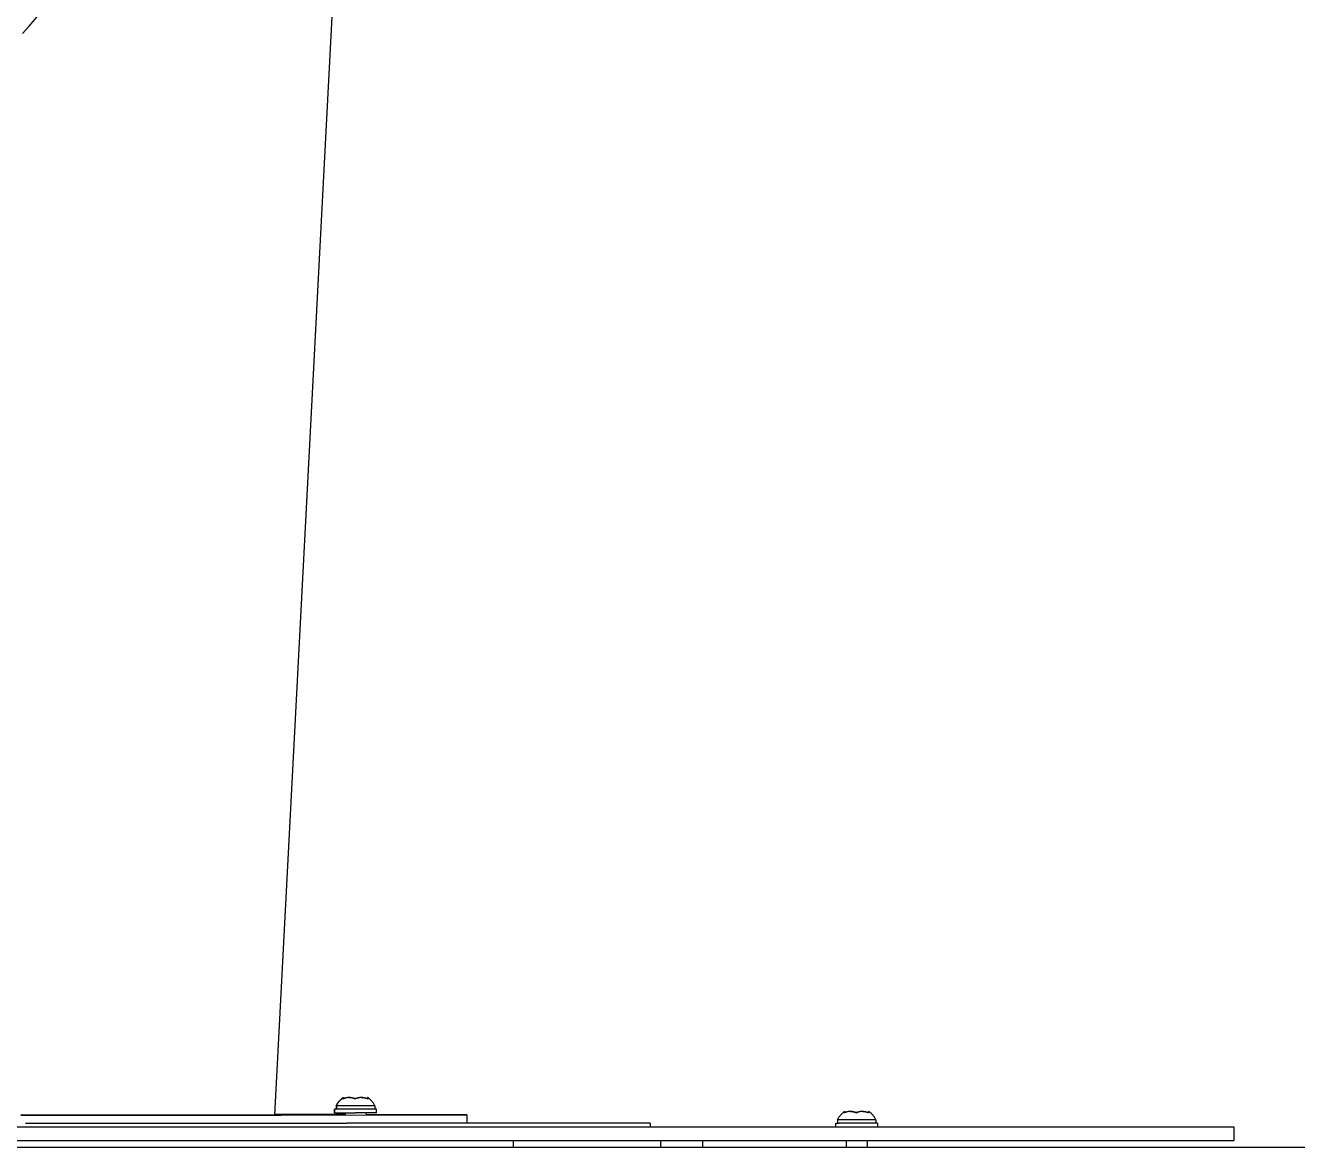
# Model space of a CAD drawing. Header units: millimetres. Extents: x 492 to 7139, y 278 to 5201.
# Drawn here: x 3852.3 to 4217.4, y 2788.6 to 3111 of the extents above; entities that cross this region are included whole.
import ezdxf

# ---------------------------------------------------------------- set-up
doc = ezdxf.new("R2010")
doc.units = ezdxf.units.MM
doc.layers.add('ZANO_R', color=7, linetype='Continuous', lineweight=0)
doc.layers.add('ZANO_W', color=1, linetype='Continuous', lineweight=0)
doc.styles.get("Standard").update_dxf_attribs({"font": 'arial.ttf'})
doc.dimstyles.new('pl i ang', dxfattribs={"dimtxt": 50, "dimasz": 50, "dimexe": 1.25, "dimexo": 0.625, "dimgap": 10, "dimtad": 1, "dimtoh": 1, "dimtxsty": 'Standard', "dimcen": 2.5, "dimclrd": 1, "dimclre": 1, "dimclrt": 1, "dimadec": 0, "dimazin": 0, "dimtfac": 1, "dimtmove": 0, "dimatfit": 3, "dimfxl": 1, "dimarcsym": 1})

# ---------------------------------------------------------------- blocks, each defined once
blk = doc.blocks.new('*D401')
at = {"layer": 'ZANO_W', "color": 1, "lineweight": -2}
blk.add_arc((3923.3, 2788.65), 669.35, 3.42447, 83.57553, dxfattribs=at)
at = {"layer": 'ZANO_W', "color": 1}
for points in [[(3998.75, 3460.44), (3997.65, 3447.15), (3958.33, 3457.08)], [(4584.8, 2828.43), (4598.12, 2828.83), (4592.65, 2788.65)]]:
    blk.add_solid(points, dxfattribs=at)
at = {"layer": 'ZANO_W', "color": 1, "insert": (4431.09, 3270.52), "char_height": 40, "attachment_point": 5, "rotation": 313.5}
blk.add_mtext('87%%d', dxfattribs=at)

msp = doc.modelspace()

# ---------------------------------------------------------------- linework, layer by layer
at = {"layer": 'ZANO_R'}
for p, q in [((4033.78, 4896.64), (3923.8, 2798.05)), ((3853.32, 3110.74), (3863.52, 3122.73)), ((3851.45, 3108.64), (3853.32, 3110.74)), ((3941.54, 2800.65), (3941.64, 2800.84)), ((3941.62, 2800.65), (3941.54, 2800.65)), ((3941.54, 2800.65), (3941.54, 2799.65)), ((3941.62, 2800.65), (3941.71, 2800.84)), ((3947.12, 2800.65), (3941.62, 2800.65)), ((3941.62, 2800.65), (3941.62, 2799.65)), ((3941.64, 2800.84), (3941.74, 2801.02)), ((3941.71, 2800.84), (3941.81, 2801.02)), ((3941.74, 2801.02), (3941.84, 2801.2)), ((3941.81, 2801.02), (3941.91, 2801.2)), ((3941.84, 2801.2), (3941.95, 2801.38)), ((3941.91, 2801.2), (3942.02, 2801.38)), ((3941.95, 2801.38), (3942.07, 2801.55)), ((3942.02, 2801.38), (3942.14, 2801.55)), ((3942.07, 2801.55), (3942.19, 2801.72)), ((3942.14, 2801.55), (3942.26, 2801.72)), ((3942.19, 2801.72), (3942.32, 2801.88)), ((3942.26, 2801.72), (3942.39, 2801.88)), ((3942.32, 2801.88), (3942.46, 2802.04)), ((3942.39, 2801.88), (3942.53, 2802.04)), ((3942.46, 2802.04), (3942.6, 2802.2)), ((3942.53, 2802.04), (3942.67, 2802.19)), ((3942.6, 2802.2), (3942.74, 2802.35)), ((3942.67, 2802.19), (3942.81, 2802.34)), ((3942.74, 2802.35), (3942.89, 2802.49)), ((3942.81, 2802.34), (3942.96, 2802.49)), ((3942.89, 2802.49), (3943.04, 2802.63)), ((3942.96, 2802.49), (3943.12, 2802.63)), ((3943.04, 2802.63), (3943.2, 2802.77)), ((3943.12, 2802.63), (3943.28, 2802.76)), ((3943.2, 2802.77), (3943.37, 2802.89)), ((3943.28, 2802.76), (3943.44, 2802.89)), ((3943.37, 2802.89), (3943.54, 2803.02)), ((3943.44, 2802.89), (3943.61, 2803.01)), ((3943.49, 2802.99), (3943.49, 2803)), ((3943.49, 2803), (3943.49, 2803)), ((3943.49, 2803), (3943.49, 2803)), ((3943.49, 2803), (3943.49, 2803)), ((3943.49, 2803), (3943.49, 2803)), ((3943.49, 2802.98), (3943.49, 2802.99)), ((3943.49, 2802.99), (3943.49, 2802.99)), ((3943.49, 2802.99), (3943.49, 2802.99)), ((3943.49, 2802.99), (3943.49, 2802.99)), ((3943.49, 2802.99), (3943.49, 2802.99)), ((3943.49, 2802.99), (3943.49, 2802.99)), ((3943.49, 2802.99), (3943.49, 2802.99)), ((3943.49, 2802.97), (3943.49, 2802.98)), ((3943.49, 2802.98), (3943.49, 2802.98)), ((3943.49, 2802.98), (3943.49, 2802.98)), ((3943.49, 2802.98), (3943.49, 2802.98)), ((3943.49, 2802.98), (3943.49, 2802.98)), ((3943.49, 2802.98), (3943.49, 2802.98)), ((3943.49, 2802.98), (3943.49, 2802.98)), ((3943.49, 2802.96), (3943.49, 2802.97)), ((3943.49, 2802.97), (3943.49, 2802.97)), ((3943.49, 2802.97), (3943.49, 2802.97)), ((3943.49, 2802.97), (3943.49, 2802.97)), ((3943.49, 2802.97), (3943.49, 2802.97)), ((3943.49, 2802.97), (3943.49, 2802.97)), ((3943.49, 2802.97), (3943.49, 2802.97)), ((3943.5, 2802.96), (3943.49, 2802.96)), ((3943.49, 2802.96), (3943.49, 2802.96)), ((3943.49, 2802.96), (3943.49, 2802.96)), ((3943.49, 2802.96), (3943.49, 2802.96)), ((3943.5, 2803), (3943.5, 2803.01)), ((3943.5, 2803.01), (3943.5, 2803.01)), ((3943.5, 2803.01), (3943.5, 2803.01)), ((3943.5, 2803.01), (3943.5, 2803.01)), ((3943.5, 2803.01), (3943.5, 2803.01)), ((3943.5, 2803.01), (3943.5, 2803.01)), ((3943.5, 2803.01), (3943.5, 2803.01)), ((3943.5, 2803.01), (3943.51, 2803.01)), ((3943.49, 2803), (3943.5, 2803)), ((3943.5, 2803), (3943.5, 2803)), ((3943.5, 2803), (3943.5, 2803)), ((3943.5, 2802.95), (3943.5, 2802.96)), ((3943.5, 2802.96), (3943.5, 2802.96)), ((3943.5, 2802.96), (3943.5, 2802.96)), ((3943.5, 2802.96), (3943.5, 2802.96)), ((3943.51, 2802.95), (3943.5, 2802.95)), ((3943.5, 2802.95), (3943.5, 2802.95)), ((3943.5, 2802.95), (3943.5, 2802.95)), ((3943.5, 2802.95), (3943.5, 2802.95)), ((3943.5, 2802.95), (3943.5, 2802.95)), ((3943.5, 2802.95), (3943.5, 2802.95)), ((3943.51, 2803.01), (3943.51, 2803.02)), ((3943.51, 2803.02), (3943.51, 2803.02)), ((3943.51, 2803.02), (3943.51, 2803.02)), ((3943.51, 2803.02), (3943.51, 2803.02)), ((3943.51, 2803.02), (3943.51, 2803.02)), ((3943.51, 2803.02), (3943.51, 2803.02)), ((3943.51, 2803.02), (3943.52, 2803.02)), ((3943.51, 2803.01), (3943.51, 2803.01)), ((3943.51, 2803.01), (3943.51, 2803.01)), ((3943.51, 2802.94), (3943.51, 2802.95)), ((3943.51, 2802.95), (3943.51, 2802.95)), ((3943.51, 2802.95), (3943.51, 2802.95)), ((3943.51, 2802.95), (3943.51, 2802.95)), ((3943.51, 2802.95), (3943.51, 2802.95)), ((3943.51, 2802.94), (3943.51, 2802.94)), ((3943.52, 2803.02), (3943.52, 2803.02)), ((3943.52, 2803.02), (3943.52, 2803.02)), ((3943.52, 2803.02), (3943.52, 2803.02)), ((3943.52, 2803.02), (3943.52, 2803.02)), ((3943.52, 2803.02), (3943.52, 2803.02)), ((3943.52, 2803.02), (3943.52, 2803.02)), ((3943.52, 2803.02), (3943.53, 2803.02)), ((3943.53, 2803.02), (3943.53, 2803.02)), ((3943.53, 2803.02), (3943.53, 2803.02)), ((3943.53, 2803.02), (3943.53, 2803.02)), ((3943.53, 2803.02), (3943.53, 2803.02)), ((3943.53, 2803.02), (3943.53, 2803.02)), ((3943.53, 2803.02), (3943.53, 2803.02)), ((3943.53, 2803.02), (3943.54, 2803.02)), ((3943.54, 2803.02), (3943.54, 2803.02)), ((3943.54, 2803.02), (3943.54, 2803.02)), ((3943.54, 2803.02), (3943.54, 2803.02)), ((3943.54, 2803.02), (3943.54, 2803.02)), ((3943.54, 2803.02), (3943.54, 2803.02)), ((3943.54, 2803.02), (3943.54, 2803.02)), ((3943.54, 2803.02), (3943.55, 2803.02)), ((3943.54, 2802.59), (3943.56, 2802.77)), ((3943.65, 2802.65), (3943.54, 2802.59)), ((3943.55, 2803.02), (3943.55, 2803.02)), ((3943.55, 2803.02), (3943.55, 2803.02)), ((3943.55, 2803.02), (3943.55, 2803.02)), ((3943.55, 2803.02), (3943.55, 2803.02)), ((3943.55, 2803.02), (3943.55, 2803.02)), ((3943.55, 2803.02), (3943.55, 2803.02)), ((3943.55, 2803.02), (3943.55, 2803.01)), ((3943.55, 2803.01), (3943.56, 2803.01)), ((3943.56, 2803.01), (3943.56, 2803.01)), ((3943.56, 2803.01), (3943.56, 2803.01)), ((3943.56, 2803.01), (3943.56, 2803.01)), ((3943.56, 2803.01), (3943.56, 2803.01)), ((3943.56, 2803.01), (3943.56, 2803.01)), ((3943.56, 2803.01), (3943.56, 2803.01)), ((3943.56, 2803.01), (3943.56, 2803.01)), ((3943.56, 2803.01), (3943.56, 2803.01)), ((3943.56, 2803.01), (3943.56, 2803)), ((3943.56, 2803), (3943.57, 2803)), ((3943.56, 2802.77), (3943.57, 2802.84)), ((3943.57, 2803), (3943.57, 2803)), ((3943.57, 2803), (3943.57, 2803)), ((3943.57, 2803), (3943.57, 2803)), ((3943.57, 2803), (3943.57, 2803)), ((3943.57, 2803), (3943.57, 2803)), ((3943.57, 2803), (3943.57, 2803)), ((3943.57, 2803), (3943.57, 2802.99)), ((3943.57, 2802.99), (3943.57, 2802.99)), ((3943.57, 2802.99), (3943.57, 2802.99)), ((3943.57, 2802.99), (3943.57, 2802.99)), ((3943.57, 2802.99), (3943.57, 2802.99)), ((3943.57, 2802.99), (3943.57, 2802.99)), ((3943.57, 2802.9), (3943.58, 2802.92)), ((3943.57, 2802.84), (3943.57, 2802.9)), ((3943.58, 2802.95), (3943.59, 2802.96)), ((3943.58, 2802.92), (3943.58, 2802.95)), ((3943.59, 2802.98), (3943.6, 2802.99)), ((3943.59, 2802.97), (3943.59, 2802.98)), ((3943.59, 2802.96), (3943.59, 2802.97)), ((3943.59, 2802.97), (3943.59, 2802.97)), ((3943.6, 2803), (3943.6, 2803.01)), ((3943.6, 2803.01), (3943.61, 2803.01)), ((3943.6, 2802.99), (3943.6, 2803)), ((3943.6, 2803), (3943.6, 2803)), ((3943.6, 2803), (3943.6, 2803)), ((3943.6, 2803), (3943.6, 2803)), ((3943.6, 2803), (3943.6, 2803)), ((3943.6, 2802.99), (3943.6, 2802.99)), ((3943.61, 2803.01), (3943.61, 2803.02)), ((3943.61, 2803.02), (3943.61, 2803.02)), ((3943.61, 2803.02), (3943.61, 2803.02)), ((3943.61, 2803.02), (3943.61, 2803.02)), ((3943.61, 2803.02), (3943.61, 2803.02)), ((3943.61, 2803.02), (3943.61, 2803.02)), ((3943.61, 2803.02), (3943.62, 2803.02)), ((3943.61, 2803.01), (3943.61, 2803.01)), ((3943.61, 2803.01), (3943.61, 2803.01)), ((3943.61, 2803.01), (3943.61, 2803.01)), ((3943.61, 2803.01), (3943.61, 2803.01)), ((3943.61, 2803.01), (3943.61, 2803.01)), ((3943.61, 2803.01), (3943.61, 2803.01)), ((3943.61, 2803.01), (3943.61, 2803.01)), ((3943.61, 2803.01), (3943.61, 2803.01)), ((3943.61, 2803.01), (3943.61, 2803.01)), ((3943.62, 2803.02), (3943.62, 2803.02)), ((3943.62, 2803.02), (3943.62, 2803.02)), ((3943.62, 2803.02), (3943.62, 2803.02)), ((3943.62, 2803.02), (3943.62, 2803.02)), ((3943.62, 2803.02), (3943.62, 2803.02)), ((3943.62, 2803.02), (3943.62, 2803.02)), ((3943.62, 2803.02), (3943.62, 2803.02)), ((3943.62, 2803.02), (3943.62, 2803.02)), ((3943.62, 2803.02), (3943.62, 2803.02)), ((3943.62, 2803.02), (3943.62, 2803.02)), ((3943.62, 2803.02), (3943.62, 2803.02)), ((3943.62, 2803.02), (3943.62, 2803.02)), ((3943.62, 2803.02), (3943.62, 2803.02)), ((3943.62, 2803.02), (3943.62, 2803.02)), ((3943.62, 2803.02), (3943.62, 2803.02)), ((3943.62, 2803.02), (3943.63, 2803.02)), ((3943.63, 2803.02), (3943.63, 2803.02)), ((3943.63, 2803.02), (3943.63, 2803.01)), ((3943.63, 2803.01), (3943.63, 2803.01)), ((3943.63, 2803.01), (3943.63, 2803.01)), ((3943.63, 2803.01), (3943.63, 2803.01)), ((3943.63, 2803.01), (3943.63, 2803.01)), ((3943.63, 2803.01), (3943.63, 2803.01)), ((3943.63, 2803.01), (3943.63, 2803.01)), ((3943.63, 2803.01), (3943.63, 2803.01)), ((3943.63, 2803.01), (3943.63, 2803.01)), ((3943.63, 2803.01), (3943.63, 2803.01)), ((3943.63, 2803.01), (3943.63, 2803.01)), ((3943.63, 2803.01), (3943.63, 2803.01)), ((3943.63, 2803.01), (3943.63, 2803)), ((3943.63, 2803), (3943.64, 2803)), ((3943.64, 2803), (3943.64, 2803)), ((3943.64, 2803), (3943.64, 2802.99)), ((3943.64, 2802.99), (3943.64, 2802.99)), ((3943.64, 2802.99), (3943.64, 2802.99)), ((3943.64, 2802.99), (3943.64, 2802.98)), ((3943.64, 2802.98), (3943.64, 2802.98)), ((3943.64, 2802.98), (3943.65, 2802.97)), ((3943.65, 2802.97), (3943.65, 2802.96)), ((3943.65, 2802.96), (3943.65, 2802.94)), ((3943.65, 2802.94), (3943.66, 2802.91)), ((3943.76, 2802.7), (3943.65, 2802.65)), ((3943.66, 2802.91), (3943.66, 2802.89)), ((3943.66, 2802.89), (3943.67, 2802.83)), ((3943.67, 2802.83), (3943.68, 2802.75)), ((3943.68, 2802.75), (3943.69, 2802.67)), ((3943.81, 2802.75), (3943.69, 2802.7)), ((3943.87, 2802.75), (3943.76, 2802.7)), ((3943.92, 2802.8), (3943.81, 2802.75)), ((3943.98, 2802.79), (3943.87, 2802.75)), ((3944.04, 2802.84), (3943.92, 2802.8)), ((3944.1, 2802.83), (3943.98, 2802.79)), ((3944.16, 2802.88), (3944.04, 2802.84)), ((3944.22, 2802.87), (3944.1, 2802.83)), ((3944.28, 2802.91), (3944.16, 2802.88)), ((3944.34, 2802.9), (3944.22, 2802.87)), ((3944.41, 2802.94), (3944.28, 2802.91)), ((3944.45, 2802.93), (3944.34, 2802.9)), ((3944.53, 2802.96), (3944.41, 2802.94)), ((3944.57, 2802.96), (3944.45, 2802.93)), ((3944.66, 2802.98), (3944.53, 2802.96)), ((3944.7, 2802.98), (3944.57, 2802.96)), ((3944.78, 2803), (3944.66, 2802.98)), ((3944.82, 2802.99), (3944.7, 2802.98)), ((3944.91, 2803.01), (3944.78, 2803)), ((3944.94, 2803.01), (3944.82, 2802.99)), ((3945.03, 2803.02), (3944.91, 2803.01)), ((3945.06, 2803.01), (3944.94, 2803.01)), ((3945.16, 2803.02), (3945.03, 2803.02)), ((3945.18, 2803.02), (3945.06, 2803.01)), ((3945.29, 2803.02), (3945.16, 2803.02)), ((3945.31, 2803.02), (3945.18, 2803.02)), ((3945.29, 2803.02), (3945.4, 2803.02)), ((3945.43, 2803.01), (3945.31, 2803.02)), ((3945.36, 2803.02), (3945.49, 2803.02)), ((3945.4, 2803.02), (3945.51, 2803.02)), ((3945.55, 2803.01), (3945.43, 2803.01)), ((3945.49, 2803.02), (3945.62, 2803.02)), ((3945.51, 2803.02), (3945.62, 2803.02)), ((3945.67, 2802.99), (3945.55, 2803.01)), ((3945.62, 2803.02), (3945.75, 2803.01)), ((3945.8, 2802.98), (3945.67, 2802.99)), ((3945.75, 2803.01), (3945.88, 2803)), ((3945.92, 2802.96), (3945.8, 2802.98)), ((3945.88, 2803), (3946.01, 2802.98)), ((3946.04, 2802.93), (3945.92, 2802.96)), ((3946.01, 2802.98), (3946.13, 2802.97)), ((3946.16, 2802.9), (3946.04, 2802.93)), ((3946.13, 2802.97), (3946.26, 2802.94)), ((3946.27, 2802.87), (3946.16, 2802.9)), ((3946.26, 2802.94), (3946.39, 2802.91)), ((3946.39, 2802.83), (3946.27, 2802.87)), ((3946.39, 2802.91), (3946.51, 2802.88)), ((3946.51, 2802.79), (3946.39, 2802.83)), ((3946.51, 2802.88), (3946.63, 2802.85)), ((3946.62, 2802.75), (3946.51, 2802.79)), ((3946.73, 2802.7), (3946.62, 2802.75)), ((3946.63, 2802.85), (3946.76, 2802.81)), ((3946.84, 2802.65), (3946.73, 2802.7)), ((3946.76, 2802.81), (3946.88, 2802.77)), ((3946.95, 2802.59), (3946.84, 2802.65)), ((3946.88, 2802.77), (3947, 2802.72)), ((3947.03, 2802.63), (3946.95, 2802.59)), ((3947, 2802.72), (3947.12, 2802.67)), ((3947.12, 2802.67), (3947.03, 2802.63)), ((3947.2, 2802.74), (3947.08, 2802.69)), ((3947.24, 2802.72), (3947.12, 2802.67)), ((3952.62, 2800.65), (3947.12, 2800.65)), ((3947.32, 2802.78), (3947.2, 2802.74)), ((3947.37, 2802.77), (3947.24, 2802.72)), ((3947.45, 2802.83), (3947.32, 2802.78)), ((3947.5, 2802.82), (3947.37, 2802.77)), ((3947.58, 2802.87), (3947.45, 2802.83)), ((3947.63, 2802.86), (3947.5, 2802.82)), ((3947.7, 2802.9), (3947.58, 2802.87)), ((3947.76, 2802.89), (3947.63, 2802.86)), ((3947.83, 2802.93), (3947.7, 2802.9)), ((3947.89, 2802.92), (3947.76, 2802.89)), ((3947.96, 2802.96), (3947.83, 2802.93)), ((3948.02, 2802.95), (3947.89, 2802.92)), ((3948.1, 2802.98), (3947.96, 2802.96)), ((3948.16, 2802.97), (3948.02, 2802.95)), ((3948.23, 2803), (3948.1, 2802.98)), ((3948.29, 2802.99), (3948.16, 2802.97)), ((3948.36, 2803.01), (3948.23, 2803)), ((3948.43, 2803.01), (3948.29, 2802.99)), ((3948.49, 2803.02), (3948.36, 2803.01)), ((3948.56, 2803.01), (3948.43, 2803.01)), ((3948.63, 2803.02), (3948.49, 2803.02)), ((3948.7, 2803.02), (3948.56, 2803.01)), ((3948.76, 2803.02), (3948.63, 2803.02)), ((3948.83, 2803.02), (3948.7, 2803.02)), ((3948.8, 2803.02), (3948.9, 2803.02)), ((3948.97, 2803.01), (3948.83, 2803.02)), ((3948.87, 2803.02), (3949, 2803.02)), ((3948.9, 2803.02), (3948.99, 2803.02)), ((3949.1, 2803), (3948.97, 2803.01)), ((3949, 2803.02), (3949.12, 2803.02)), ((3949.24, 2802.99), (3949.1, 2803)), ((3949.12, 2803.02), (3949.24, 2803.01)), ((3949.24, 2803.01), (3949.36, 2803)), ((3949.37, 2802.97), (3949.24, 2802.99)), ((3949.36, 2803), (3949.49, 2802.98)), ((3949.51, 2802.94), (3949.37, 2802.97)), ((3949.49, 2802.98), (3949.61, 2802.96)), ((3949.64, 2802.92), (3949.51, 2802.94)), ((3949.61, 2802.96), (3949.73, 2802.94)), ((3949.77, 2802.88), (3949.64, 2802.92)), ((3949.73, 2802.94), (3949.85, 2802.91)), ((3949.9, 2802.84), (3949.77, 2802.88)), ((3949.85, 2802.91), (3949.97, 2802.88)), ((3950.03, 2802.8), (3949.9, 2802.84)), ((3949.97, 2802.88), (3950.08, 2802.85)), ((3950.16, 2802.76), (3950.03, 2802.8)), ((3950.08, 2802.85), (3950.2, 2802.81)), ((3950.29, 2802.71), (3950.16, 2802.76)), ((3950.2, 2802.81), (3950.31, 2802.77)), ((3950.41, 2802.65), (3950.29, 2802.71)), ((3950.31, 2802.77), (3950.43, 2802.72)), ((3950.53, 2802.59), (3950.41, 2802.65)), ((3950.43, 2802.72), (3950.54, 2802.67)), ((3950.48, 2802.86), (3950.47, 2802.84)), ((3950.47, 2802.84), (3950.47, 2802.83)), ((3950.47, 2802.83), (3950.47, 2802.81)), ((3950.47, 2802.81), (3950.47, 2802.8)), ((3950.47, 2802.8), (3950.47, 2802.78)), ((3950.47, 2802.78), (3950.47, 2802.76)), ((3950.47, 2802.76), (3950.47, 2802.75)), ((3950.47, 2802.75), (3950.47, 2802.73)), ((3950.47, 2802.73), (3950.47, 2802.71)), ((3950.47, 2802.71), (3950.47, 2802.7)), ((3950.49, 2802.89), (3950.48, 2802.87)), ((3950.48, 2802.87), (3950.48, 2802.86)), ((3950.5, 2802.92), (3950.49, 2802.91)), ((3950.49, 2802.91), (3950.49, 2802.89)), ((3950.51, 2802.95), (3950.5, 2802.94)), ((3950.5, 2802.94), (3950.5, 2802.92)), ((3950.52, 2802.98), (3950.51, 2802.97)), ((3950.51, 2802.97), (3950.51, 2802.95)), ((3950.53, 2802.99), (3950.52, 2802.98)), ((3950.54, 2803.01), (3950.53, 2802.99)), ((3950.54, 2802.79), (3950.53, 2802.76)), ((3950.53, 2802.76), (3950.53, 2802.74)), ((3950.53, 2802.74), (3950.53, 2802.71)), ((3950.53, 2802.71), (3950.53, 2802.69)), ((3950.53, 2802.69), (3950.53, 2802.66)), ((3950.53, 2802.66), (3950.53, 2802.64)), ((3950.53, 2802.64), (3950.53, 2802.62)), ((3950.53, 2802.62), (3950.53, 2802.59)), ((3950.55, 2803.02), (3950.54, 2803.01)), ((3950.55, 2802.83), (3950.54, 2802.81)), ((3950.54, 2802.81), (3950.54, 2802.79)), ((3950.59, 2802.99), (3950.55, 2803.02)), ((3950.56, 2802.88), (3950.55, 2802.86)), ((3950.55, 2802.86), (3950.55, 2802.83)), ((3950.57, 2802.91), (3950.56, 2802.88)), ((3950.58, 2802.93), (3950.57, 2802.91)), ((3950.59, 2802.95), (3950.58, 2802.93)), ((3950.6, 2802.97), (3950.59, 2802.95)), ((3950.61, 2803), (3950.6, 2802.97)), ((3950.62, 2803.02), (3950.61, 2803)), ((3950.79, 2802.89), (3950.62, 2803.02)), ((3950.95, 2802.77), (3950.79, 2802.89)), ((3951.11, 2802.63), (3950.95, 2802.77)), ((3951.27, 2802.49), (3951.11, 2802.63)), ((3951.42, 2802.35), (3951.27, 2802.49)), ((3951.56, 2802.2), (3951.42, 2802.35)), ((3951.7, 2802.04), (3951.56, 2802.2)), ((3951.84, 2801.88), (3951.7, 2802.04)), ((3951.97, 2801.72), (3951.84, 2801.88)), ((3952.09, 2801.55), (3951.97, 2801.72)), ((3952.21, 2801.38), (3952.09, 2801.55)), ((3952.32, 2801.2), (3952.21, 2801.38)), ((3952.42, 2801.02), (3952.32, 2801.2)), ((3952.52, 2800.84), (3952.42, 2801.02)), ((3952.62, 2800.65), (3952.52, 2800.84)), ((3952.62, 2800.65), (3952.62, 2799.65)), ((3880.43, 2797.99), (3850.93, 2798.01)), ((3850.96, 2797.97), (3925.71, 2797.97)), ((3924.08, 2798.06), (3880.43, 2797.99)), ((3944.04, 2798.14), (3923.8, 2798.15)), ((3923.8, 2798.07), (3924.08, 2798.06)), ((3925.71, 2797.97), (3979.06, 2798.06)), ((3941.62, 2799.65), (3941.04, 2799.65)), ((3941.04, 2798.65), (3941.04, 2799.65)), ((3941.04, 2798.65), (3941.12, 2798.65)), ((3947.12, 2799.65), (3941.12, 2799.65)), ((3941.12, 2798.65), (3941.12, 2799.65)), ((3941.12, 2798.65), (3947.12, 2798.65)), ((3944.12, 2798.09), (3942.71, 2798.09)), ((3942.83, 2798.09), (3944.04, 2798.1)), ((3944.12, 2798.03), (3943.91, 2798.03)), ((3944.03, 2798.03), (3944.12, 2798.03)), ((3944.04, 2798.65), (3944.04, 2798.09)), ((3944.12, 2798.65), (3944.12, 2798.03)), ((3953.12, 2799.65), (3947.12, 2799.65)), ((3953.12, 2798.65), (3947.12, 2798.65)), ((3951.4, 2798.03), (3950.04, 2798.03)), ((3950.12, 2798.65), (3950.12, 2798.03)), ((3979.06, 2798.06), (3950.12, 2798.14)), ((3950.19, 2798.09), (3950.12, 2798.09)), ((3950.12, 2798.03), (3951.28, 2798.03)), ((3950.2, 2798.09), (3950.19, 2798.09)), ((3950.2, 2798.09), (3950.2, 2798.09)), ((3950.2, 2798.09), (3950.2, 2798.09)), ((3950.2, 2798.09), (3950.2, 2798.09)), ((3950.2, 2798.09), (3950.2, 2798.09)), ((3950.2, 2798.09), (3950.2, 2798.09)), ((3950.2, 2798.09), (3950.2, 2798.09)), ((3950.2, 2798.09), (3950.2, 2798.09)), ((3950.2, 2798.09), (3950.2, 2798.09)), ((3950.2, 2798.09), (3950.2, 2798.09)), ((3950.2, 2798.09), (3950.2, 2798.09)), ((3950.2, 2798.09), (3950.2, 2798.09)), ((3950.2, 2798.09), (3950.2, 2798.09)), ((3950.2, 2798.09), (3950.2, 2798.09)), ((3950.2, 2798.09), (3950.2, 2798.09)), ((3950.2, 2798.09), (3950.2, 2798.09)), ((3950.2, 2798.09), (3950.2, 2798.09)), ((3950.2, 2798.09), (3950.2, 2798.09)), ((3950.2, 2798.09), (3950.2, 2798.09)), ((3950.2, 2798.09), (3950.2, 2798.09)), ((3950.2, 2798.09), (3950.2, 2798.09)), ((3950.2, 2798.09), (3950.2, 2798.09)), ((3950.2, 2798.09), (3950.2, 2798.09)), ((3950.2, 2798.09), (3950.2, 2798.09)), ((3950.2, 2798.09), (3950.2, 2798.09)), ((3950.2, 2798.09), (3950.2, 2798.09)), ((3950.2, 2798.09), (3950.2, 2798.09)), ((3950.2, 2798.09), (3950.2, 2798.09)), ((3950.2, 2798.09), (3950.2, 2798.09)), ((3950.2, 2798.09), (3950.2, 2798.09)), ((3950.2, 2798.09), (3950.2, 2798.09)), ((3950.2, 2798.09), (3950.2, 2798.09)), ((3953.04, 2799.65), (3952.62, 2799.65)), ((3953.04, 2799.65), (3953.04, 2799.65)), ((3953.12, 2798.65), (3953.12, 2799.65)), ((3979.06, 2798.06), (3979.06, 2795.65)), ((4085.54, 2796.65), (4085.63, 2796.83)), ((4091.04, 2796.65), (4085.54, 2796.65)), ((4085.54, 2796.65), (4085.54, 2795.65)), ((4085.63, 2796.83), (4085.73, 2797.02)), ((4085.73, 2797.02), (4085.83, 2797.2)), ((4085.83, 2797.2), (4085.94, 2797.37)), ((4085.94, 2797.37), (4086.06, 2797.54)), ((4086.06, 2797.54), (4086.18, 2797.71)), ((4086.18, 2797.71), (4086.31, 2797.88)), ((4086.31, 2797.88), (4086.45, 2798.03)), ((4086.45, 2798.03), (4086.59, 2798.19)), ((4086.59, 2798.19), (4086.73, 2798.34)), ((4086.73, 2798.34), (4086.88, 2798.48)), ((4086.88, 2798.48), (4087.04, 2798.62)), ((4087.04, 2798.62), (4087.2, 2798.76)), ((4087.2, 2798.76), (4087.36, 2798.89)), ((4087.36, 2798.89), (4087.53, 2799.01)), ((4087.46, 2798.59), (4087.48, 2798.76)), ((4087.57, 2798.64), (4087.46, 2798.59)), ((4087.48, 2798.76), (4087.49, 2798.83)), ((4087.49, 2798.89), (4087.5, 2798.92)), ((4087.49, 2798.83), (4087.49, 2798.89)), ((4087.5, 2798.94), (4087.51, 2798.95)), ((4087.5, 2798.92), (4087.5, 2798.94)), ((4087.51, 2798.97), (4087.51, 2798.98)), ((4087.51, 2798.98), (4087.52, 2798.98)), ((4087.51, 2798.96), (4087.51, 2798.97)), ((4087.51, 2798.95), (4087.51, 2798.96)), ((4087.52, 2798.99), (4087.52, 2799)), ((4087.52, 2799), (4087.52, 2799)), ((4087.52, 2799), (4087.52, 2799)), ((4087.52, 2799), (4087.52, 2799)), ((4087.52, 2799), (4087.53, 2799)), ((4087.52, 2798.98), (4087.52, 2798.99)), ((4087.52, 2798.99), (4087.52, 2798.99)), ((4087.52, 2798.99), (4087.52, 2798.99)), ((4087.53, 2799), (4087.53, 2799.01)), ((4087.53, 2799.01), (4087.53, 2799.01)), ((4087.53, 2799.01), (4087.53, 2799.01)), ((4087.53, 2799.01), (4087.53, 2799.01)), ((4087.53, 2799.01), (4087.53, 2799.01)), ((4087.53, 2799.01), (4087.53, 2799.01)), ((4087.53, 2799.01), (4087.53, 2799.01)), ((4087.53, 2799.01), (4087.53, 2799.01)), ((4087.53, 2799.01), (4087.53, 2799.01)), ((4087.53, 2799.01), (4087.53, 2799.01)), ((4087.53, 2799.01), (4087.53, 2799.01)), ((4087.53, 2799.01), (4087.53, 2799.01)), ((4087.53, 2799.01), (4087.53, 2799.01)), ((4087.53, 2799.01), (4087.54, 2799.01)), ((4087.53, 2799), (4087.53, 2799)), ((4087.53, 2799), (4087.53, 2799)), ((4087.54, 2799.01), (4087.54, 2799.01)), ((4087.54, 2799.01), (4087.54, 2799.01)), ((4087.54, 2799.01), (4087.54, 2799.01)), ((4087.54, 2799.01), (4087.54, 2799.01)), ((4087.54, 2799.01), (4087.54, 2799.01)), ((4087.54, 2799.01), (4087.54, 2799.01)), ((4087.54, 2799.01), (4087.54, 2799.01)), ((4087.54, 2799.01), (4087.54, 2799.01)), ((4087.54, 2799.01), (4087.54, 2799.01)), ((4087.54, 2799.01), (4087.54, 2799.01)), ((4087.54, 2799.01), (4087.54, 2799.01)), ((4087.54, 2799.01), (4087.54, 2799.01)), ((4087.54, 2799.01), (4087.54, 2799.01)), ((4087.54, 2799.01), (4087.54, 2799.01)), ((4087.54, 2799.01), (4087.54, 2799.01)), ((4087.54, 2799.01), (4087.55, 2799.01)), ((4087.54, 2799.01), (4087.55, 2799)), ((4087.55, 2799.01), (4087.55, 2799.01)), ((4087.55, 2799.01), (4087.55, 2799.01)), ((4087.55, 2799.01), (4087.55, 2799.01)), ((4087.55, 2799.01), (4087.55, 2799.01)), ((4087.55, 2799.01), (4087.55, 2799.01)), ((4087.55, 2799.01), (4087.55, 2799.01)), ((4087.55, 2799.01), (4087.55, 2799.01)), ((4087.55, 2799.01), (4087.55, 2799.01)), ((4087.55, 2799.01), (4087.55, 2799)), ((4087.55, 2799), (4087.55, 2799)), ((4087.55, 2799), (4087.55, 2799)), ((4087.55, 2799), (4087.55, 2799)), ((4087.55, 2799), (4087.55, 2799)), ((4087.55, 2799), (4087.55, 2799)), ((4087.55, 2799), (4087.56, 2799)), ((4087.55, 2799), (4087.56, 2798.99)), ((4087.56, 2799), (4087.56, 2798.99)), ((4087.56, 2798.99), (4087.56, 2798.99)), ((4087.56, 2798.99), (4087.56, 2798.99)), ((4087.56, 2798.99), (4087.56, 2798.98)), ((4087.56, 2798.99), (4087.57, 2798.98)), ((4087.56, 2798.98), (4087.56, 2798.98)), ((4087.56, 2798.98), (4087.56, 2798.97)), ((4087.56, 2798.97), (4087.57, 2798.96)), ((4087.57, 2798.98), (4087.58, 2798.97)), ((4087.57, 2798.96), (4087.57, 2798.95)), ((4087.57, 2798.95), (4087.57, 2798.93)), ((4087.57, 2798.93), (4087.58, 2798.91)), ((4087.68, 2798.69), (4087.57, 2798.64)), ((4087.58, 2798.97), (4087.59, 2798.96)), ((4087.58, 2798.91), (4087.58, 2798.88)), ((4087.58, 2798.88), (4087.59, 2798.82)), ((4087.59, 2798.96), (4087.6, 2798.95)), ((4087.59, 2798.82), (4087.6, 2798.75)), ((4087.6, 2798.95), (4087.6, 2798.94)), ((4087.6, 2798.94), (4087.61, 2798.92)), ((4087.6, 2798.75), (4087.61, 2798.66)), ((4087.61, 2798.92), (4087.62, 2798.91)), ((4087.72, 2798.73), (4087.61, 2798.69)), ((4087.62, 2798.91), (4087.62, 2798.9)), ((4087.62, 2798.9), (4087.63, 2798.89)), ((4087.63, 2798.89), (4087.63, 2798.87)), ((4087.63, 2798.87), (4087.64, 2798.86)), ((4087.64, 2798.86), (4087.64, 2798.85)), ((4087.64, 2798.85), (4087.65, 2798.83)), ((4087.65, 2798.83), (4087.65, 2798.82)), ((4087.65, 2798.82), (4087.65, 2798.81)), ((4087.65, 2798.81), (4087.65, 2798.79)), ((4087.65, 2798.79), (4087.66, 2798.78)), ((4087.66, 2798.78), (4087.66, 2798.76)), ((4087.66, 2798.76), (4087.66, 2798.75)), ((4087.66, 2798.75), (4087.66, 2798.74)), ((4087.66, 2798.74), (4087.66, 2798.72)), ((4087.66, 2798.72), (4087.66, 2798.71)), ((4087.79, 2798.74), (4087.68, 2798.69)), ((4087.82, 2798.78), (4087.72, 2798.73)), ((4087.9, 2798.79), (4087.79, 2798.74)), ((4087.93, 2798.82), (4087.82, 2798.78)), ((4088.02, 2798.83), (4087.9, 2798.79)), ((4088.04, 2798.85), (4087.93, 2798.82)), ((4088.14, 2798.86), (4088.02, 2798.83)), ((4088.15, 2798.88), (4088.04, 2798.85)), ((4088.26, 2798.9), (4088.14, 2798.86)), ((4088.26, 2798.91), (4088.15, 2798.88)), ((4088.37, 2798.94), (4088.26, 2798.91)), ((4088.37, 2798.93), (4088.26, 2798.9)), ((4088.48, 2798.96), (4088.37, 2798.94)), ((4088.49, 2798.95), (4088.37, 2798.93)), ((4088.6, 2798.98), (4088.48, 2798.96)), ((4088.62, 2798.97), (4088.49, 2798.95)), ((4088.71, 2798.99), (4088.6, 2798.98)), ((4088.74, 2798.99), (4088.62, 2798.97)), ((4088.82, 2799), (4088.71, 2798.99)), ((4088.86, 2799), (4088.74, 2798.99)), ((4088.94, 2799.01), (4088.82, 2799)), ((4088.98, 2799.01), (4088.86, 2799)), ((4089.05, 2799.01), (4088.94, 2799.01)), ((4089.1, 2799.01), (4088.98, 2799.01)), ((4089.23, 2799.01), (4089.1, 2799.01)), ((4089.35, 2799.01), (4089.23, 2799.01)), ((4089.28, 2799.01), (4089.41, 2799.01)), ((4089.47, 2799), (4089.35, 2799.01)), ((4089.41, 2799.01), (4089.54, 2799.01)), ((4089.59, 2798.99), (4089.47, 2799)), ((4089.54, 2799.01), (4089.66, 2799.01)), ((4089.54, 2799.01), (4089.68, 2799.01)), ((4089.72, 2798.97), (4089.59, 2798.99)), ((4089.66, 2799.01), (4089.79, 2798.99)), ((4089.68, 2799.01), (4089.82, 2799)), ((4089.84, 2798.95), (4089.72, 2798.97)), ((4089.79, 2798.99), (4089.92, 2798.98)), ((4089.82, 2799), (4089.96, 2798.99)), ((4089.96, 2798.93), (4089.84, 2798.95)), ((4089.92, 2798.98), (4090.05, 2798.96)), ((4089.96, 2798.99), (4090.1, 2798.97)), ((4090.08, 2798.9), (4089.96, 2798.93)), ((4090.05, 2798.96), (4090.18, 2798.94)), ((4090.19, 2798.86), (4090.08, 2798.9)), ((4090.1, 2798.97), (4090.23, 2798.95)), ((4090.18, 2798.94), (4090.3, 2798.91)), ((4090.31, 2798.83), (4090.19, 2798.86)), ((4090.23, 2798.95), (4090.37, 2798.92)), ((4090.3, 2798.91), (4090.43, 2798.88)), ((4090.43, 2798.79), (4090.31, 2798.83)), ((4090.37, 2798.92), (4090.51, 2798.88)), ((4090.43, 2798.88), (4090.55, 2798.84)), ((4090.54, 2798.74), (4090.43, 2798.79)), ((4090.51, 2798.88), (4090.64, 2798.85)), ((4090.65, 2798.69), (4090.54, 2798.74)), ((4090.55, 2798.84), (4090.68, 2798.8)), ((4090.64, 2798.85), (4090.77, 2798.81)), ((4090.76, 2798.64), (4090.65, 2798.69)), ((4090.68, 2798.8), (4090.8, 2798.76)), ((4090.87, 2798.59), (4090.76, 2798.64)), ((4090.77, 2798.81), (4090.91, 2798.76)), ((4090.8, 2798.76), (4090.92, 2798.71)), ((4090.95, 2798.63), (4090.87, 2798.59)), ((4090.91, 2798.76), (4091.04, 2798.71)), ((4090.92, 2798.71), (4091.04, 2798.66)), ((4091.04, 2798.66), (4090.95, 2798.63)), ((4091.11, 2798.74), (4090.98, 2798.69)), ((4091.16, 2798.72), (4091.04, 2798.66)), ((4096.54, 2796.65), (4091.04, 2796.65)), ((4091.23, 2798.78), (4091.11, 2798.74)), ((4091.29, 2798.77), (4091.16, 2798.72)), ((4091.36, 2798.82), (4091.23, 2798.78)), ((4091.42, 2798.81), (4091.29, 2798.77)), ((4091.48, 2798.86), (4091.36, 2798.82)), ((4091.55, 2798.85), (4091.42, 2798.81)), ((4091.61, 2798.9), (4091.48, 2798.86)), ((4091.68, 2798.89), (4091.55, 2798.85)), ((4091.74, 2798.93), (4091.61, 2798.9)), ((4091.81, 2798.92), (4091.68, 2798.89)), ((4091.87, 2798.95), (4091.74, 2798.93)), ((4091.94, 2798.95), (4091.81, 2798.92)), ((4092, 2798.97), (4091.87, 2798.95)), ((4092.08, 2798.97), (4091.94, 2798.95)), ((4092.13, 2798.99), (4092, 2798.97)), ((4092.21, 2798.99), (4092.08, 2798.97)), ((4092.26, 2799), (4092.13, 2798.99)), ((4092.35, 2799), (4092.21, 2798.99)), ((4092.4, 2799.01), (4092.26, 2799)), ((4092.48, 2799.01), (4092.35, 2799)), ((4092.53, 2799.01), (4092.4, 2799.01)), ((4092.62, 2799.01), (4092.48, 2799.01)), ((4092.75, 2799.01), (4092.62, 2799.01)), ((4092.89, 2799.01), (4092.75, 2799.01)), ((4092.8, 2799.01), (4092.92, 2799.01)), ((4093.02, 2799), (4092.89, 2799.01)), ((4092.92, 2799.01), (4093.04, 2799.01)), ((4093.02, 2799.01), (4093.14, 2799.01)), ((4093.16, 2798.98), (4093.02, 2799)), ((4093.04, 2799.01), (4093.16, 2799)), ((4093.14, 2799.01), (4093.26, 2799)), ((4093.16, 2799), (4093.28, 2798.99)), ((4093.29, 2798.96), (4093.16, 2798.98)), ((4093.26, 2799), (4093.38, 2798.99)), ((4093.28, 2798.99), (4093.41, 2798.98)), ((4093.43, 2798.94), (4093.29, 2798.96)), ((4093.38, 2798.99), (4093.5, 2798.98)), ((4093.41, 2798.98), (4093.53, 2798.96)), ((4093.56, 2798.91), (4093.43, 2798.94)), ((4093.5, 2798.98), (4093.61, 2798.96)), ((4093.53, 2798.96), (4093.65, 2798.94)), ((4093.69, 2798.88), (4093.56, 2798.91)), ((4093.61, 2798.96), (4093.73, 2798.93)), ((4093.65, 2798.94), (4093.77, 2798.91)), ((4093.82, 2798.84), (4093.69, 2798.88)), ((4093.73, 2798.93), (4093.85, 2798.9)), ((4093.77, 2798.91), (4093.89, 2798.88)), ((4093.95, 2798.8), (4093.82, 2798.84)), ((4093.85, 2798.9), (4093.96, 2798.87)), ((4093.89, 2798.88), (4094, 2798.84)), ((4094.08, 2798.75), (4093.95, 2798.8)), ((4093.96, 2798.87), (4094.08, 2798.84)), ((4094, 2798.84), (4094.12, 2798.8)), ((4094.08, 2798.84), (4094.19, 2798.8)), ((4094.21, 2798.7), (4094.08, 2798.75)), ((4094.12, 2798.8), (4094.23, 2798.76)), ((4094.19, 2798.8), (4094.3, 2798.76)), ((4094.33, 2798.65), (4094.21, 2798.7)), ((4094.23, 2798.76), (4094.35, 2798.71)), ((4094.3, 2798.76), (4094.41, 2798.71)), ((4094.45, 2798.59), (4094.33, 2798.65)), ((4094.35, 2798.71), (4094.46, 2798.66)), ((4094.42, 2798.79), (4094.41, 2798.78)), ((4094.41, 2798.78), (4094.41, 2798.76)), ((4094.41, 2798.76), (4094.41, 2798.75)), ((4094.41, 2798.75), (4094.41, 2798.73)), ((4094.41, 2798.73), (4094.41, 2798.72)), ((4094.41, 2798.72), (4094.41, 2798.7)), ((4094.41, 2798.7), (4094.41, 2798.69)), ((4094.43, 2798.84), (4094.42, 2798.82)), ((4094.42, 2798.82), (4094.42, 2798.81)), ((4094.42, 2798.81), (4094.42, 2798.79)), ((4094.44, 2798.87), (4094.43, 2798.85)), ((4094.43, 2798.85), (4094.43, 2798.84)), ((4094.45, 2798.9), (4094.44, 2798.88)), ((4094.44, 2798.88), (4094.44, 2798.87)), ((4094.46, 2798.91), (4094.45, 2798.9)), ((4094.46, 2798.78), (4094.45, 2798.76)), ((4094.45, 2798.76), (4094.45, 2798.73)), ((4094.45, 2798.73), (4094.45, 2798.71)), ((4094.45, 2798.71), (4094.45, 2798.68)), ((4094.45, 2798.68), (4094.45, 2798.66)), ((4094.45, 2798.66), (4094.45, 2798.63)), ((4094.45, 2798.63), (4094.45, 2798.61)), ((4094.45, 2798.61), (4094.45, 2798.59)), ((4094.47, 2798.94), (4094.46, 2798.93)), ((4094.46, 2798.93), (4094.46, 2798.91)), ((4094.47, 2798.83), (4094.46, 2798.81)), ((4094.46, 2798.81), (4094.46, 2798.78)), ((4094.48, 2798.95), (4094.47, 2798.94)), ((4094.48, 2798.88), (4094.47, 2798.85)), ((4094.47, 2798.85), (4094.47, 2798.83)), ((4094.49, 2798.97), (4094.48, 2798.95)), ((4094.49, 2798.9), (4094.48, 2798.88)), ((4094.5, 2798.98), (4094.49, 2798.97)), ((4094.5, 2798.92), (4094.49, 2798.9)), ((4094.51, 2798.99), (4094.5, 2798.98)), ((4094.51, 2798.95), (4094.5, 2798.92)), ((4094.52, 2799), (4094.51, 2798.99)), ((4094.52, 2798.97), (4094.51, 2798.95)), ((4094.53, 2799.01), (4094.52, 2799)), ((4094.53, 2798.99), (4094.52, 2798.97)), ((4094.54, 2799.01), (4094.53, 2798.99)), ((4094.71, 2798.89), (4094.54, 2799.01)), ((4094.87, 2798.76), (4094.71, 2798.89)), ((4095.03, 2798.63), (4094.87, 2798.76)), ((4095.19, 2798.49), (4095.03, 2798.63)), ((4095.34, 2798.34), (4095.19, 2798.49)), ((4095.48, 2798.19), (4095.34, 2798.34)), ((4095.62, 2798.04), (4095.48, 2798.19)), ((4095.76, 2797.88), (4095.62, 2798.04)), ((4095.89, 2797.71), (4095.76, 2797.88)), ((4096.01, 2797.55), (4095.89, 2797.71)), ((4096.13, 2797.37), (4096.01, 2797.55)), ((4096.24, 2797.2), (4096.13, 2797.37)), ((4096.34, 2797.02), (4096.24, 2797.2)), ((4096.44, 2796.83), (4096.34, 2797.02)), ((4096.54, 2796.65), (4096.44, 2796.83)), ((4096.54, 2796.65), (4096.54, 2795.65)), ((3588.78, 2794.65), (3879.36, 2794.65)), ((3852.29, 2795.65), (3944.57, 2795.65)), ((3879.36, 2794.65), (4199.36, 2794.65)), ((4031.74, 2795.65), (3944.57, 2795.65)), ((4031.74, 2795.65), (4031.74, 2794.65)), ((4085.04, 2795.65), (4085.04, 2795.65)), ((4085.04, 2795.65), (4085.04, 2795.65)), ((4085.04, 2795.65), (4085.04, 2795.65)), ((4085.04, 2795.65), (4085.04, 2795.65)), ((4085.04, 2795.65), (4085.04, 2795.65)), ((4085.04, 2795.65), (4085.05, 2795.65)), ((4085.04, 2794.65), (4085.04, 2795.65)), ((4085.05, 2795.65), (4085.1, 2795.65)), ((4085.1, 2795.65), (4085.3, 2795.65)), ((4085.3, 2795.65), (4086.04, 2795.65)), ((4097.04, 2795.65), (4086.04, 2795.65)), ((4097.04, 2795.65), (4097.04, 2794.65)), ((4199.36, 2794.65), (4199.36, 2790.65)), ((3590.77, 2790.65), (3879.36, 2790.65)), ((3879.36, 2790.65), (4199.36, 2790.65)), ((3992.49, 2788.65), (3992.49, 2790.65)), ((4034.68, 2790.65), (4034.68, 2788.65)), ((4046.74, 2790.65), (4046.74, 2788.65)), ((4088.04, 2790.65), (4088.04, 2788.65)), ((4094.04, 2790.65), (4094.04, 2788.65)), ((4138.39, 2788.65), (3589.2, 2788.65)), ((4778.39, 2788.65), (4138.39, 2788.65))]:
    msp.add_line(p, q, dxfattribs=at)

# ---------------------------------------------------------------- dimensions: what is measured, and where the dimension line sits
at = {"layer": 'ZANO_W'}
dim = msp.add_angular_dim_2l(base=(4508.73, 3113.15), line1=((4033.78, 4896.64), (3923.8, 2798.05)), line2=((4778.39, 2788.65), (4138.39, 2788.65)), dimstyle='pl i ang', override={"dimtxt": 40, "dimasz": 40, "dimexe": 10, "dimexo": 10, "dimtoh": 0, "dimdec": 0, "dimtdec": 0, "dimtmove": 1}, dxfattribs=at)
dim.commit()
dim.dimension.update_dxf_attribs({"geometry": '*D401', "text_midpoint": (4431.09, 3270.52)})

doc.saveas('drawing.dxf')
